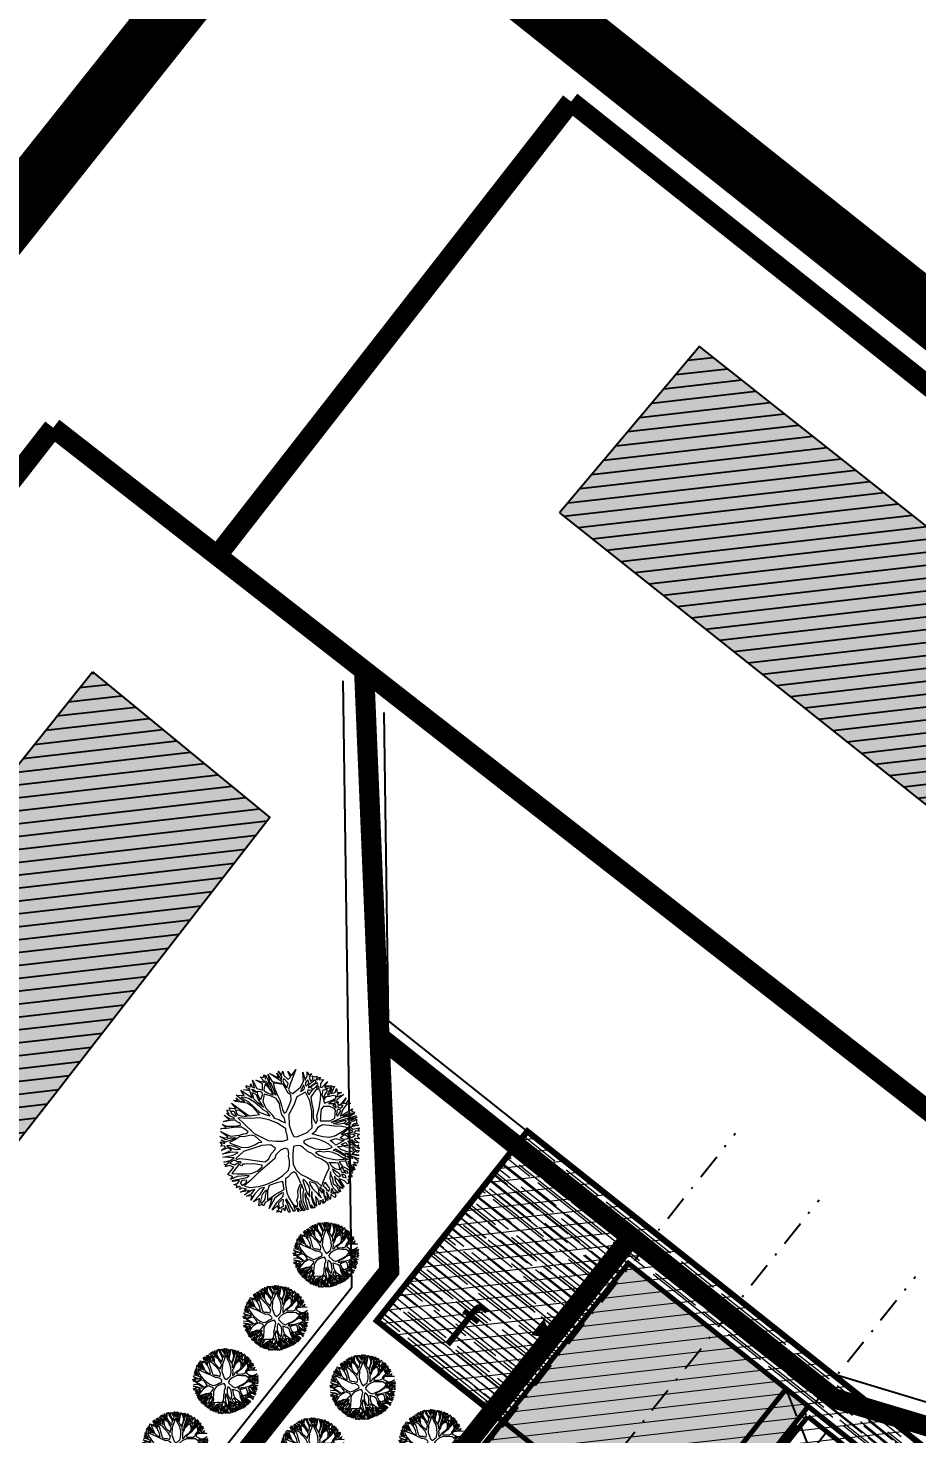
# Model space of a CAD drawing. Header units: metres. Extents: x -664657 to -643449, y -1076720 to -1062383.
# Drawn here: x -660322.9 to -660278.8, y -1066081.9 to -1066012.2 of the extents above; entities that cross this region are included whole.
import ezdxf

# ---------------------------------------------------------------- set-up
doc = ezdxf.new("R2010")
doc.units = ezdxf.units.M
doc.header["$LTSCALE"] = 0.1
for name, pattern in [('DASHDOT', [25.4, 12.7, -6.35, 0, -6.35]), ('DASHED', [19.05, 12.7, -6.35]), ('DIVIDE', [31.75, 12.7, -6.35, 0, -6.35, 0, -6.35]), ('EVENDASH', [6.35, 3.175, -3.175])]:
    doc.linetypes.add(name, pattern=pattern)
doc.layers.get('0').update_dxf_attribs({"color": 8, "lineweight": 9})
for name, color, linetype in [('AA_THER_DOPRAVA', 142, 'Continuous'), ('AA_THER_katastr', 7, 'Continuous'), ('AA_THER_KOMUNIKACE', 201, 'Continuous'), ('AA_THER_osy', 46, 'DASHDOT'), ('AA_THER_popis', 6, 'Continuous'), ('AA_THER_slabá', 4, 'Continuous'), ('AA_THER_srafy', 52, 'Continuous'), ('AA_THER_SRAFY KATASTR', 14, 'Continuous'), ('AA_THER_ZNACENI', 7, 'Continuous'), ('AA_THER_čerchovaná', 84, 'DIVIDE'), ('AA_THER_čárkovaná', 5, 'DASHED')]:
    doc.layers.add(name, color=color, linetype=linetype)
doc.layers.add('AA_THER_silná', color=1, linetype='Continuous', lineweight=70)
doc.layers.add('AA_THER_STAFAZ', color=252, linetype='Continuous', lineweight=0)
doc.styles.get("Standard").update_dxf_attribs({"font": 'arial.ttf', "width": 0.8})
pattern_1 = [(6.512676, (-656030.26, -1069498.5804), (-0.07202362, 0.63090221), [])]

# ---------------------------------------------------------------- blocks, each defined once
blk = doc.blocks.new('A$C0C461CEA')
for p, q in [((-0.108, 0.579), (-0.136, 0.688)), ((-0.136, 0.688), (-0.031, 0.479)), ((-0.062, 0.681), (-0.084, 0.71)), ((-0.084, 0.71), (-0.025, 0.681)), ((0.086, 0.573), (-0.062, 0.681)), ((-0.025, 0.681), (-0.029, 0.73)), ((-0.029, 0.73), (-0.001, 0.656)), ((0.063, 0.606), (-0.009, 0.765)), ((-0.009, 0.765), (0.101, 0.706)), ((0.049, 0.709), (0.1, 0.674)), ((0.071, 0.64), (0.049, 0.709)), ((0.101, 0.706), (0.094, 0.804)), ((0.094, 0.804), (0.195, 0.61)), ((0.1, 0.674), (0.148, 0.626)), ((0.214, 0.725), (0.134, 0.788)), ((0.134, 0.788), (0.212, 0.751)), ((0.191, 0.795), (0.205, 0.826)), ((0.231, 0.749), (0.191, 0.795)), ((0.195, 0.61), (0.214, 0.725)), ((0.205, 0.826), (0.247, 0.779)), ((0.212, 0.751), (0.231, 0.749)), ((0.226, 0.644), (0.236, 0.684)), ((0.236, 0.684), (0.278, 0.625)), ((0.247, 0.779), (0.283, 0.818)), ((0.256, 0.734), (0.28, 0.713)), ((0.257, 0.695), (0.256, 0.734)), ((0.272, 0.676), (0.257, 0.695)), ((0.291, 0.657), (0.272, 0.676)), ((0.283, 0.818), (0.273, 0.766)), ((0.273, 0.766), (0.303, 0.735)), ((0.28, 0.713), (0.29, 0.678)), ((0.29, 0.678), (0.291, 0.657)), ((0.303, 0.735), (0.335, 0.855)), ((0.335, 0.855), (0.332, 0.706)), ((0.332, 0.706), (0.398, 0.641)), ((0.448, 0.732), (0.381, 0.832)), ((0.381, 0.832), (0.473, 0.745)), ((0.398, 0.641), (0.448, 0.732)), ((0.471, 0.697), (0.438, 0.663)), ((0.483, 0.777), (0.463, 0.845)), ((0.463, 0.845), (0.503, 0.812)), ((0.482, 0.682), (0.471, 0.697)), ((0.473, 0.745), (0.483, 0.777)), ((0.492, 0.669), (0.482, 0.682)), ((0.49, 0.711), (0.491, 0.762)), ((0.505, 0.682), (0.49, 0.711)), ((0.491, 0.762), (0.519, 0.739)), ((0.503, 0.812), (0.541, 0.849)), ((0.518, 0.634), (0.505, 0.682)), ((0.519, 0.739), (0.518, 0.634)), ((0.541, 0.849), (0.523, 0.775)), ((0.523, 0.775), (0.552, 0.829)), ((0.544, 0.723), (0.568, 0.689)), ((0.547, 0.66), (0.544, 0.723)), ((0.552, 0.829), (0.55, 0.733)), ((0.55, 0.733), (0.572, 0.716)), ((0.568, 0.689), (0.562, 0.609)), ((0.572, 0.716), (0.592, 0.82)), ((0.592, 0.82), (0.599, 0.69)), ((0.599, 0.69), (0.656, 0.641)), ((0.732, 0.619), (0.623, 0.824)), ((0.623, 0.824), (0.721, 0.691)), ((0.721, 0.691), (0.725, 0.772)), ((0.725, 0.772), (0.739, 0.638)), ((0.739, 0.638), (0.773, 0.691)), ((0.773, 0.691), (0.762, 0.79)), ((0.762, 0.79), (0.78, 0.708)), ((0.78, 0.708), (0.782, 0.71)), ((0.782, 0.71), (0.826, 0.755)), ((0.826, 0.755), (0.807, 0.687)), ((0.807, 0.687), (0.84, 0.599)), ((1.024, 0.679), (0.847, 0.53)), ((0.888, 0.613), (0.897, 0.711)), ((0.897, 0.711), (0.915, 0.627)), ((0.915, 0.627), (1.024, 0.679)), ((-0.394, 0.388), (-0.424, 0.459)), ((-0.424, 0.459), (-0.372, 0.399)), ((-0.386, 0.487), (-0.377, 0.497)), ((-0.28, 0.452), (-0.386, 0.487)), ((-0.377, 0.497), (-0.291, 0.473)), ((-0.291, 0.473), (-0.326, 0.577)), ((-0.326, 0.577), (-0.279, 0.488)), ((-0.256, 0.522), (-0.284, 0.582)), ((-0.284, 0.582), (-0.25, 0.553)), ((-0.209, 0.421), (-0.28, 0.452)), ((-0.279, 0.488), (-0.209, 0.448)), ((-0.207, 0.472), (-0.256, 0.522)), ((-0.25, 0.553), (-0.251, 0.627)), ((-0.251, 0.627), (-0.205, 0.61)), ((-0.215, 0.587), (-0.164, 0.562)), ((-0.208, 0.57), (-0.215, 0.587)), ((-0.212, 0.536), (-0.208, 0.57)), ((-0.186, 0.48), (-0.212, 0.536)), ((-0.209, 0.448), (-0.207, 0.472)), ((-0.205, 0.61), (-0.205, 0.641)), ((-0.205, 0.641), (-0.143, 0.596)), ((-0.163, 0.47), (-0.186, 0.48)), ((-0.164, 0.562), (-0.163, 0.47)), ((-0.143, 0.596), (-0.108, 0.579)), ((-0.134, 0.562), (-0.138, 0.487)), ((-0.138, 0.487), (-0.095, 0.443)), ((-0.111, 0.544), (-0.134, 0.562)), ((-0.084, 0.536), (-0.111, 0.544)), ((-0.05, 0.471), (-0.084, 0.536)), ((-0.013, 0.385), (-0.05, 0.471)), ((-0.031, 0.479), (0.019, 0.379)), ((-0.001, 0.656), (0.063, 0.606)), ((0.115, 0.58), (0.071, 0.64)), ((0.141, 0.467), (0.086, 0.573)), ((0.154, 0.458), (0.115, 0.58)), ((0.175, 0.322), (0.141, 0.467)), ((0.148, 0.626), (0.198, 0.54)), ((0.193, 0.345), (0.154, 0.458)), ((0.198, 0.54), (0.234, 0.438)), ((0.212, 0.581), (0.226, 0.644)), ((0.236, 0.499), (0.212, 0.581)), ((0.281, 0.388), (0.236, 0.499)), ((0.278, 0.625), (0.267, 0.543)), ((0.267, 0.543), (0.281, 0.388)), ((0.298, 0.594), (0.316, 0.668)), ((0.299, 0.519), (0.298, 0.594)), ((0.359, 0.578), (0.299, 0.519)), ((0.318, 0.477), (0.314, 0.414)), ((0.316, 0.668), (0.354, 0.641)), ((0.392, 0.572), (0.318, 0.477)), ((0.354, 0.641), (0.373, 0.618)), ((0.373, 0.618), (0.359, 0.578)), ((0.469, 0.501), (0.392, 0.572)), ((0.419, 0.639), (0.417, 0.618)), ((0.417, 0.618), (0.449, 0.568)), ((0.438, 0.663), (0.419, 0.639)), ((0.449, 0.568), (0.492, 0.518)), ((0.532, 0.422), (0.469, 0.501)), ((0.503, 0.634), (0.492, 0.669)), ((0.492, 0.518), (0.511, 0.491)), ((0.512, 0.575), (0.503, 0.634)), ((0.511, 0.491), (0.512, 0.575)), ((0.53, 0.531), (0.539, 0.622)), ((0.551, 0.471), (0.53, 0.531)), ((0.539, 0.622), (0.547, 0.66)), ((0.562, 0.609), (0.551, 0.471)), ((0.574, 0.456), (0.571, 0.374)), ((0.581, 0.563), (0.574, 0.456)), ((0.6, 0.66), (0.581, 0.563)), ((0.629, 0.644), (0.6, 0.66)), ((0.699, 0.587), (0.629, 0.644)), ((0.656, 0.641), (0.716, 0.594)), ((0.735, 0.569), (0.699, 0.587)), ((0.716, 0.594), (0.732, 0.619)), ((0.736, 0.502), (0.735, 0.569)), ((0.738, 0.409), (0.736, 0.502)), ((0.756, 0.617), (0.75, 0.55)), ((0.75, 0.55), (0.759, 0.494)), ((0.785, 0.647), (0.756, 0.617)), ((0.759, 0.494), (0.811, 0.549)), ((0.772, 0.454), (0.768, 0.41)), ((0.847, 0.53), (0.772, 0.454)), ((0.811, 0.549), (0.785, 0.647)), ((0.84, 0.599), (0.888, 0.613)), ((0.955, 0.401), (1.039, 0.454)), ((1.039, 0.454), (1.103, 0.589)), ((1.103, 0.589), (1.074, 0.465)), ((1.074, 0.465), (1.137, 0.506)), ((1.137, 0.506), (1.166, 0.562)), ((1.154, 0.472), (1.142, 0.409)), ((1.213, 0.508), (1.154, 0.472)), ((1.166, 0.562), (1.164, 0.508)), ((1.164, 0.508), (1.213, 0.508)), ((1.193, 0.416), (1.206, 0.47)), ((1.206, 0.47), (1.232, 0.441)), ((-0.577, 0.172), (-0.583, 0.229)), ((-0.583, 0.229), (-0.536, 0.174)), ((-0.526, 0.187), (-0.556, 0.247)), ((-0.556, 0.247), (-0.505, 0.187)), ((-0.495, 0.221), (-0.55, 0.309)), ((-0.55, 0.309), (-0.495, 0.256)), ((-0.436, 0.238), (-0.503, 0.376)), ((-0.503, 0.376), (-0.397, 0.235)), ((-0.495, 0.256), (-0.436, 0.238)), ((-0.394, 0.371), (-0.482, 0.412)), ((-0.482, 0.412), (-0.394, 0.388)), ((-0.397, 0.235), (-0.263, 0.181)), ((-0.256, 0.32), (-0.394, 0.371)), ((-0.372, 0.399), (-0.265, 0.347)), ((-0.265, 0.347), (-0.176, 0.312)), ((-0.174, 0.275), (-0.256, 0.32)), ((-0.194, 0.381), (-0.209, 0.421)), ((-0.162, 0.346), (-0.194, 0.381)), ((-0.176, 0.312), (-0.162, 0.346)), ((-0.142, 0.224), (-0.174, 0.275)), ((-0.157, 0.436), (-0.114, 0.321)), ((-0.081, 0.391), (-0.157, 0.436)), ((-0.114, 0.159), (-0.142, 0.224)), ((-0.114, 0.321), (-0.04, 0.095)), ((-0.095, 0.443), (-0.013, 0.385)), ((0.012, 0.333), (-0.081, 0.391)), ((0.154, 0.269), (0.012, 0.333)), ((0.019, 0.379), (0.096, 0.349)), ((0.096, 0.349), (0.175, 0.322)), ((0.266, 0.178), (0.154, 0.269)), ((0.24, 0.295), (0.193, 0.345)), ((0.234, 0.438), (0.258, 0.367)), ((0.308, 0.222), (0.24, 0.295)), ((0.258, 0.367), (0.296, 0.309)), ((0.296, 0.309), (0.308, 0.222)), ((0.314, 0.414), (0.309, 0.363)), ((0.309, 0.363), (0.334, 0.286)), ((0.334, 0.286), (0.348, 0.221)), ((0.485, 0.148), (0.513, 0.258)), ((0.513, 0.258), (0.54, 0.324)), ((0.54, 0.324), (0.532, 0.422)), ((0.551, 0.283), (0.534, 0.218)), ((0.571, 0.374), (0.551, 0.283)), ((0.619, 0.192), (0.694, 0.255)), ((0.694, 0.255), (0.731, 0.289)), ((0.834, 0.289), (0.726, 0.197)), ((0.731, 0.289), (0.76, 0.363)), ((0.76, 0.363), (0.738, 0.409)), ((0.768, 0.41), (0.8, 0.37)), ((0.8, 0.37), (0.955, 0.401)), ((0.992, 0.29), (0.834, 0.289)), ((0.943, 0.354), (0.922, 0.336)), ((0.922, 0.336), (0.992, 0.342)), ((0.983, 0.384), (0.943, 0.354)), ((1.022, 0.404), (0.983, 0.384)), ((0.99, 0.219), (0.992, 0.29)), ((0.992, 0.342), (1.008, 0.359)), ((1.008, 0.359), (1.022, 0.404)), ((1.019, 0.28), (1.014, 0.25)), ((1.014, 0.25), (1.022, 0.223)), ((1.04, 0.305), (1.019, 0.28)), ((1.022, 0.223), (1.057, 0.251)), ((1.065, 0.28), (1.04, 0.305)), ((1.06, 0.421), (1.046, 0.396)), ((1.046, 0.396), (1.046, 0.37)), ((1.046, 0.37), (1.102, 0.394)), ((1.161, 0.247), (1.054, 0.196)), ((1.057, 0.251), (1.11, 0.266)), ((1.085, 0.438), (1.06, 0.421)), ((1.084, 0.364), (1.065, 0.329)), ((1.065, 0.329), (1.216, 0.353)), ((1.11, 0.266), (1.065, 0.28)), ((1.151, 0.377), (1.084, 0.364)), ((1.117, 0.447), (1.085, 0.438)), ((1.115, 0.327), (1.094, 0.318)), ((1.094, 0.318), (1.123, 0.272)), ((1.102, 0.394), (1.117, 0.447)), ((1.157, 0.334), (1.115, 0.327)), ((1.123, 0.272), (1.221, 0.303)), ((1.142, 0.409), (1.193, 0.416)), ((1.216, 0.393), (1.151, 0.377)), ((1.223, 0.332), (1.157, 0.334)), ((1.207, 0.21), (1.161, 0.247)), ((1.221, 0.277), (1.173, 0.268)), ((1.173, 0.268), (1.209, 0.239)), ((1.209, 0.239), (1.221, 0.277)), ((1.216, 0.353), (1.216, 0.393)), ((1.221, 0.303), (1.223, 0.332)), ((1.232, 0.441), (1.276, 0.429)), ((1.265, 0.299), (1.236, 0.242)), ((1.236, 0.242), (1.263, 0.236)), ((1.276, 0.429), (1.239, 0.399)), ((1.239, 0.399), (1.239, 0.378)), ((1.239, 0.378), (1.266, 0.383)), ((1.263, 0.236), (1.379, 0.275)), ((1.336, 0.335), (1.265, 0.299)), ((1.266, 0.383), (1.281, 0.398)), ((1.308, 0.383), (1.275, 0.358)), ((1.275, 0.358), (1.336, 0.335)), ((1.281, 0.398), (1.308, 0.383)), ((1.379, 0.275), (1.301, 0.236)), ((1.301, 0.236), (1.411, 0.18)), ((-0.493, -0.002), (-0.644, 0.041)), ((-0.644, 0.041), (-0.485, 0.03)), ((-0.635, 0.101), (-0.551, 0.117)), ((-0.519, 0.086), (-0.635, 0.101)), ((-0.612, 0.165), (-0.577, 0.172)), ((-0.557, 0.142), (-0.612, 0.165)), ((-0.551, 0.117), (-0.557, 0.142)), ((-0.536, 0.174), (-0.526, 0.187)), ((-0.509, 0.126), (-0.526, 0.126)), ((-0.526, 0.126), (-0.492, 0.08)), ((-0.485, 0.03), (-0.519, 0.086)), ((-0.416, 0.057), (-0.509, 0.126)), ((-0.505, 0.187), (-0.335, 0.163)), ((-0.415, 0.205), (-0.495, 0.221)), ((-0.492, 0.08), (-0.453, 0.038)), ((-0.444, 0.15), (-0.46, 0.141)), ((-0.46, 0.141), (-0.318, -0.013)), ((-0.453, 0.038), (-0.411, 0.003)), ((-0.353, 0.149), (-0.444, 0.15)), ((-0.354, -0.026), (-0.416, 0.057)), ((-0.335, 0.163), (-0.415, 0.205)), ((-0.411, 0.003), (-0.354, -0.026)), ((-0.273, 0.155), (-0.353, 0.149)), ((-0.191, 0.121), (-0.273, 0.155)), ((-0.263, 0.181), (-0.194, 0.167)), ((-0.194, 0.167), (-0.145, 0.146)), ((-0.099, 0.096), (-0.191, 0.121)), ((-0.145, 0.146), (-0.114, 0.159)), ((-0.05, 0.048), (-0.099, 0.096)), ((0, -0.086), (-0.05, 0.048)), ((-0.04, 0.095), (0.101, -0.11)), ((0.364, 0.065), (0.266, 0.178)), ((0.348, 0.221), (0.354, 0.16)), ((0.354, 0.16), (0.409, 0.103)), ((0.435, -0.079), (0.364, 0.065)), ((0.409, 0.103), (0.439, 0.053)), ((0.439, 0.053), (0.476, 0.01)), ((0.476, 0.01), (0.498, 0.096)), ((0.498, 0.096), (0.485, 0.148)), ((0.588, 0.099), (0.514, -0.053)), ((0.534, 0.218), (0.533, 0.155)), ((0.533, 0.155), (0.567, 0.153)), ((0.567, 0.153), (0.619, 0.192)), ((0.726, 0.197), (0.588, 0.099)), ((0.934, -0.024), (0.985, 0.138)), ((0.99, 0.078), (0.966, -0.017)), ((0.985, 0.138), (0.99, 0.219)), ((1.029, 0.181), (0.99, 0.078)), ((1.054, 0.196), (1.029, 0.181)), ((1.064, -0.035), (1.15, 0.081)), ((1.15, 0.081), (1.193, 0.151)), ((1.184, 0.044), (1.176, -0.007)), ((1.242, 0.072), (1.184, 0.044)), ((1.201, 0.118), (1.192, 0.06)), ((1.192, 0.06), (1.242, 0.105)), ((1.193, 0.151), (1.207, 0.21)), ((1.249, 0.194), (1.201, 0.132)), ((1.201, 0.132), (1.201, 0.118)), ((1.242, 0.105), (1.277, 0.128)), ((1.297, 0.051), (1.242, 0.072)), ((1.268, 0.179), (1.249, 0.194)), ((1.314, 0.169), (1.268, 0.179)), ((1.294, 0.108), (1.276, 0.086)), ((1.276, 0.086), (1.305, 0.077)), ((1.277, 0.128), (1.319, 0.158)), ((1.411, 0.18), (1.289, 0.213)), ((1.289, 0.213), (1.317, 0.184)), ((1.327, 0.131), (1.294, 0.108)), ((1.347, 0.037), (1.297, 0.051)), ((1.305, 0.077), (1.384, 0.138)), ((1.319, 0.158), (1.314, 0.169)), ((1.317, 0.184), (1.443, 0.155)), ((1.367, 0.149), (1.327, 0.131)), ((1.443, 0.155), (1.34, 0.081)), ((1.34, 0.081), (1.406, 0.061)), ((1.386, 0.006), (1.347, 0.037)), ((1.384, 0.138), (1.367, 0.149)), ((1.367, -0.026), (1.386, 0.006)), ((1.421, 0.016), (1.398, -0.011)), ((1.406, 0.061), (1.454, 0.109)), ((1.495, 0.013), (1.421, 0.016)), ((1.454, 0.109), (1.431, 0.05)), ((1.431, 0.05), (1.495, 0.013)), ((-0.701, -0.157), (-0.672, -0.144)), ((-0.634, -0.167), (-0.701, -0.157)), ((-0.672, -0.144), (-0.697, -0.115)), ((-0.697, -0.115), (-0.649, -0.134)), ((-0.599, -0.118), (-0.687, -0.081)), ((-0.687, -0.081), (-0.582, -0.108)), ((-0.508, -0.101), (-0.659, -0.004)), ((-0.659, -0.004), (-0.5, -0.057)), ((-0.649, -0.134), (-0.599, -0.118)), ((-0.583, -0.227), (-0.634, -0.167)), ((-0.561, -0.129), (-0.611, -0.142)), ((-0.611, -0.142), (-0.575, -0.175)), ((-0.582, -0.108), (-0.544, -0.105)), ((-0.575, -0.175), (-0.552, -0.204)), ((-0.519, -0.137), (-0.561, -0.129)), ((-0.552, -0.204), (-0.506, -0.197)), ((-0.544, -0.105), (-0.508, -0.101)), ((-0.491, -0.179), (-0.519, -0.137)), ((-0.506, -0.197), (-0.448, -0.22)), ((-0.5, -0.057), (-0.412, -0.054)), ((-0.412, -0.054), (-0.493, -0.002)), ((-0.33, -0.078), (-0.491, -0.12)), ((-0.491, -0.12), (-0.481, -0.145)), ((-0.444, -0.203), (-0.491, -0.179)), ((-0.481, -0.145), (-0.435, -0.149)), ((-0.448, -0.22), (-0.444, -0.203)), ((-0.435, -0.149), (-0.35, -0.207)), ((-0.35, -0.207), (-0.2, -0.314)), ((-0.208, -0.104), (-0.33, -0.078)), ((-0.318, -0.013), (-0.221, -0.06)), ((-0.221, -0.06), (-0.118, -0.072)), ((-0.023, -0.134), (-0.208, -0.104)), ((-0.118, -0.072), (-0.051, -0.067)), ((-0.051, -0.067), (0, -0.086)), ((0.101, -0.19), (-0.023, -0.134)), ((0.101, -0.11), (0.215, -0.18)), ((0.147, -0.271), (0.101, -0.19)), ((0.215, -0.18), (0.302, -0.23)), ((0.386, -0.241), (0.412, -0.157)), ((0.412, -0.132), (0.435, -0.079)), ((0.412, -0.157), (0.412, -0.132)), ((0.514, -0.053), (0.492, -0.182)), ((0.492, -0.182), (0.493, -0.246)), ((0.814, -0.262), (0.864, -0.159)), ((0.864, -0.159), (0.934, -0.024)), ((0.908, -0.119), (0.897, -0.15)), ((0.897, -0.15), (0.901, -0.228)), ((0.901, -0.228), (0.946, -0.198)), ((0.966, -0.017), (0.908, -0.119)), ((0.946, -0.198), (0.973, -0.127)), ((0.973, -0.127), (1.064, -0.035)), ((1.009, -0.187), (0.98, -0.225)), ((1.026, -0.151), (1.009, -0.187)), ((1.084, -0.067), (1.026, -0.151)), ((1.138, -0.047), (1.084, -0.067)), ((1.225, -0.095), (1.138, -0.047)), ((1.176, -0.007), (1.277, -0.02)), ((1.208, -0.294), (1.276, -0.187)), ((1.271, -0.153), (1.225, -0.095)), ((1.231, -0.04), (1.321, -0.091)), ((1.289, -0.041), (1.231, -0.04)), ((1.287, -0.212), (1.256, -0.26)), ((1.276, -0.187), (1.271, -0.153)), ((1.277, -0.02), (1.367, -0.026)), ((1.324, -0.116), (1.277, -0.096)), ((1.277, -0.096), (1.303, -0.157)), ((1.318, -0.192), (1.287, -0.212)), ((1.346, -0.047), (1.289, -0.041)), ((1.303, -0.157), (1.324, -0.116)), ((1.356, -0.236), (1.318, -0.192)), ((1.321, -0.091), (1.346, -0.047)), ((1.347, -0.14), (1.333, -0.161)), ((1.333, -0.161), (1.36, -0.194)), ((1.374, -0.053), (1.346, -0.093)), ((1.346, -0.093), (1.374, -0.091)), ((1.368, -0.148), (1.347, -0.14)), ((1.374, -0.091), (1.353, -0.129)), ((1.353, -0.129), (1.41, -0.147)), ((1.36, -0.194), (1.389, -0.194)), ((1.4, -0.166), (1.368, -0.148)), ((1.514, -0.029), (1.374, -0.053)), ((1.389, -0.194), (1.421, -0.179)), ((1.476, -0.191), (1.394, -0.229)), ((1.398, -0.011), (1.514, -0.029)), ((1.421, -0.179), (1.4, -0.166)), ((1.41, -0.147), (1.519, -0.094)), ((1.519, -0.094), (1.431, -0.145)), ((1.431, -0.145), (1.486, -0.17)), ((1.541, -0.201), (1.476, -0.191)), ((1.486, -0.17), (1.527, -0.148)), ((1.527, -0.148), (1.511, -0.184)), ((1.511, -0.184), (1.541, -0.201)), ((-0.722, -0.374), (-0.67, -0.354)), ((-0.605, -0.381), (-0.722, -0.374)), ((-0.721, -0.288), (-0.583, -0.227)), ((-0.67, -0.354), (-0.721, -0.288)), ((-0.705, -0.422), (-0.705, -0.403)), ((-0.705, -0.403), (-0.475, -0.468)), ((-0.602, -0.457), (-0.705, -0.422)), ((-0.49, -0.229), (-0.658, -0.302)), ((-0.658, -0.302), (-0.588, -0.343)), ((-0.429, -0.459), (-0.605, -0.381)), ((-0.588, -0.343), (-0.459, -0.411)), ((-0.465, -0.267), (-0.49, -0.229)), ((-0.431, -0.251), (-0.465, -0.267)), ((-0.459, -0.411), (-0.383, -0.446)), ((-0.402, -0.266), (-0.431, -0.251)), ((-0.281, -0.328), (-0.402, -0.266)), ((-0.383, -0.446), (-0.284, -0.456)), ((-0.284, -0.456), (-0.182, -0.436)), ((-0.167, -0.411), (-0.281, -0.328)), ((-0.099, -0.448), (-0.274, -0.489)), ((-0.2, -0.314), (-0.141, -0.358)), ((-0.182, -0.436), (-0.167, -0.411)), ((-0.141, -0.358), (-0.098, -0.387)), ((0.06, -0.41), (-0.099, -0.448)), ((-0.098, -0.387), (-0.025, -0.371)), ((-0.025, -0.371), (0.046, -0.318)), ((0.046, -0.318), (0.128, -0.29)), ((0.101, -0.37), (0.06, -0.41)), ((0.202, -0.337), (0.101, -0.37)), ((0.128, -0.29), (0.147, -0.271)), ((0.284, -0.347), (0.202, -0.337)), ((0.271, -0.484), (0.295, -0.448)), ((0.301, -0.364), (0.284, -0.347)), ((0.295, -0.448), (0.313, -0.389)), ((0.313, -0.389), (0.301, -0.364)), ((0.302, -0.23), (0.386, -0.241)), ((0.414, -0.386), (0.348, -0.481)), ((0.482, -0.404), (0.414, -0.386)), ((0.518, -0.429), (0.482, -0.404)), ((0.493, -0.246), (0.533, -0.274)), ((0.544, -0.477), (0.518, -0.429)), ((0.533, -0.274), (0.71, -0.29)), ((0.601, -0.382), (0.587, -0.408)), ((0.587, -0.408), (0.628, -0.487)), ((0.66, -0.39), (0.601, -0.382)), ((0.74, -0.406), (0.66, -0.39)), ((0.71, -0.29), (0.814, -0.262)), ((0.768, -0.431), (0.74, -0.406)), ((0.831, -0.489), (0.768, -0.431)), ((0.773, -0.347), (0.846, -0.329)), ((0.833, -0.407), (0.773, -0.347)), ((0.896, -0.469), (0.833, -0.407)), ((0.846, -0.329), (0.914, -0.295)), ((0.914, -0.295), (0.987, -0.292)), ((0.98, -0.225), (1.12, -0.297)), ((0.987, -0.292), (1.076, -0.35)), ((1.076, -0.35), (1.146, -0.402)), ((1.12, -0.297), (1.208, -0.294)), ((1.322, -0.346), (1.122, -0.328)), ((1.122, -0.328), (1.314, -0.377)), ((1.146, -0.366), (1.331, -0.398)), ((1.205, -0.406), (1.146, -0.366)), ((1.146, -0.402), (1.247, -0.462)), ((1.293, -0.438), (1.205, -0.406)), ((1.256, -0.26), (1.262, -0.288)), ((1.262, -0.288), (1.356, -0.236)), ((1.35, -0.423), (1.293, -0.438)), ((1.394, -0.229), (1.298, -0.308)), ((1.298, -0.308), (1.389, -0.301)), ((1.314, -0.377), (1.526, -0.421)), ((1.436, -0.382), (1.322, -0.346)), ((1.331, -0.398), (1.35, -0.423)), ((1.439, -0.334), (1.334, -0.329)), ((1.334, -0.329), (1.521, -0.375)), ((1.526, -0.421), (1.375, -0.412)), ((1.375, -0.412), (1.53, -0.449)), ((1.389, -0.301), (1.527, -0.295)), ((1.521, -0.375), (1.436, -0.382)), ((1.513, -0.369), (1.439, -0.334)), ((1.527, -0.295), (1.496, -0.321)), ((1.496, -0.321), (1.528, -0.358)), ((1.528, -0.358), (1.513, -0.369)), ((-0.671, -0.512), (-0.715, -0.477)), ((-0.715, -0.477), (-0.643, -0.483)), ((-0.697, -0.539), (-0.671, -0.512)), ((-0.651, -0.541), (-0.697, -0.539)), ((-0.537, -0.67), (-0.676, -0.63)), ((-0.676, -0.63), (-0.569, -0.633)), ((-0.67, -0.585), (-0.643, -0.564)), ((-0.628, -0.583), (-0.67, -0.585)), ((-0.643, -0.564), (-0.651, -0.541)), ((-0.643, -0.483), (-0.602, -0.457)), ((-0.639, -0.698), (-0.537, -0.67)), ((-0.569, -0.633), (-0.628, -0.583)), ((-0.562, -0.478), (-0.608, -0.497)), ((-0.608, -0.497), (-0.603, -0.545)), ((-0.603, -0.545), (-0.555, -0.54)), ((-0.569, -0.566), (-0.571, -0.578)), ((-0.571, -0.578), (-0.503, -0.638)), ((-0.439, -0.537), (-0.569, -0.566)), ((-0.528, -0.49), (-0.562, -0.478)), ((-0.555, -0.54), (-0.523, -0.534)), ((-0.5, -0.512), (-0.528, -0.49)), ((-0.523, -0.534), (-0.5, -0.512)), ((-0.503, -0.638), (-0.373, -0.687)), ((-0.475, -0.468), (-0.429, -0.459)), ((-0.274, -0.489), (-0.439, -0.537)), ((0.165, -0.682), (0.215, -0.623)), ((0.215, -0.623), (0.252, -0.551)), ((0.252, -0.551), (0.271, -0.484)), ((0.276, -0.629), (0.273, -0.73)), ((0.309, -0.559), (0.276, -0.629)), ((0.348, -0.481), (0.309, -0.559)), ((0.574, -0.561), (0.544, -0.477)), ((0.627, -0.632), (0.574, -0.561)), ((0.648, -0.697), (0.627, -0.632)), ((0.628, -0.487), (0.7, -0.576)), ((0.68, -0.635), (0.71, -0.698)), ((0.723, -0.641), (0.68, -0.635)), ((0.7, -0.576), (0.793, -0.643)), ((0.755, -0.654), (0.723, -0.641)), ((0.793, -0.687), (0.755, -0.654)), ((0.793, -0.643), (0.86, -0.669)), ((0.885, -0.552), (0.831, -0.489)), ((0.86, -0.669), (0.919, -0.683)), ((0.927, -0.618), (0.885, -0.552)), ((0.987, -0.527), (0.896, -0.469)), ((0.953, -0.683), (0.927, -0.618)), ((0.973, -0.572), (1.072, -0.589)), ((0.997, -0.622), (0.973, -0.572)), ((1.063, -0.541), (0.987, -0.527)), ((1.018, -0.681), (0.997, -0.622)), ((1.084, -0.55), (1.063, -0.541)), ((1.072, -0.589), (1.119, -0.642)), ((1.24, -0.542), (1.084, -0.55)), ((1.119, -0.642), (1.171, -0.679)), ((1.135, -0.61), (1.181, -0.601)), ((1.169, -0.658), (1.135, -0.61)), ((1.218, -0.683), (1.169, -0.658)), ((1.271, -0.556), (1.173, -0.572)), ((1.173, -0.572), (1.345, -0.623)), ((1.181, -0.601), (1.228, -0.603)), ((1.228, -0.603), (1.262, -0.674)), ((1.328, -0.531), (1.24, -0.542)), ((1.247, -0.462), (1.328, -0.531)), ((1.339, -0.652), (1.266, -0.621)), ((1.266, -0.621), (1.279, -0.67)), ((1.32, -0.545), (1.271, -0.556)), ((1.279, -0.67), (1.304, -0.696)), ((1.308, -0.455), (1.382, -0.454)), ((1.323, -0.478), (1.308, -0.455)), ((1.362, -0.62), (1.32, -0.545)), ((1.367, -0.498), (1.323, -0.478)), ((1.367, -0.69), (1.339, -0.652)), ((1.345, -0.623), (1.362, -0.62)), ((1.492, -0.575), (1.361, -0.539)), ((1.361, -0.539), (1.376, -0.585)), ((1.404, -0.631), (1.364, -0.641)), ((1.364, -0.641), (1.432, -0.706)), ((1.403, -0.475), (1.367, -0.498)), ((1.376, -0.585), (1.48, -0.613)), ((1.382, -0.454), (1.403, -0.475)), ((1.434, -0.521), (1.395, -0.521)), ((1.395, -0.521), (1.492, -0.575)), ((1.457, -0.664), (1.404, -0.631)), ((1.53, -0.449), (1.415, -0.452)), ((1.415, -0.452), (1.445, -0.477)), ((1.485, -0.543), (1.434, -0.521)), ((1.461, -0.634), (1.444, -0.636)), ((1.444, -0.636), (1.457, -0.664)), ((1.445, -0.477), (1.505, -0.474)), ((1.48, -0.613), (1.461, -0.634)), ((1.505, -0.474), (1.477, -0.522)), ((1.477, -0.522), (1.485, -0.543)), ((-0.507, -0.691), (-0.639, -0.698)), ((-0.54, -0.767), (-0.622, -0.732)), ((-0.622, -0.732), (-0.532, -0.735)), ((-0.483, -0.76), (-0.59, -0.822)), ((-0.59, -0.822), (-0.54, -0.767)), ((-0.568, -0.862), (-0.416, -0.81)), ((-0.457, -0.859), (-0.568, -0.862)), ((-0.532, -0.735), (-0.456, -0.699)), ((-0.519, -0.958), (-0.457, -0.859)), ((-0.456, -0.699), (-0.507, -0.691)), ((-0.374, -0.724), (-0.483, -0.76)), ((-0.446, -0.892), (-0.463, -0.909)), ((-0.388, -0.824), (-0.446, -0.892)), ((-0.416, -0.81), (-0.302, -0.746)), ((-0.329, -0.8), (-0.388, -0.824)), ((-0.381, -0.913), (-0.335, -0.847)), ((-0.302, -0.746), (-0.374, -0.724)), ((-0.373, -0.687), (-0.256, -0.714)), ((-0.322, -0.887), (-0.355, -0.942)), ((-0.335, -0.847), (-0.287, -0.798)), ((-0.287, -0.798), (-0.329, -0.8)), ((-0.283, -0.813), (-0.322, -0.887)), ((-0.221, -0.753), (-0.283, -0.813)), ((-0.256, -0.714), (-0.076, -0.727)), ((-0.092, -0.771), (-0.221, -0.753)), ((-0.004, -0.791), (-0.092, -0.771)), ((-0.076, -0.727), (0.048, -0.713)), ((-0.04, -0.918), (-0.024, -0.869)), ((0.014, -0.86), (-0.027, -0.987)), ((-0.024, -0.869), (-0.002, -0.812)), ((-0.002, -0.812), (-0.004, -0.791)), ((0.055, -0.78), (0.014, -0.86)), ((0.048, -0.713), (0.165, -0.682)), ((0.103, -0.771), (0.055, -0.78)), ((0.185, -0.745), (0.103, -0.771)), ((0.227, -0.745), (0.185, -0.745)), ((0.25, -0.786), (0.227, -0.745)), ((0.243, -0.953), (0.249, -0.862)), ((0.249, -0.862), (0.25, -0.786)), ((0.273, -0.73), (0.303, -0.824)), ((0.303, -0.824), (0.376, -0.924)), ((0.706, -0.765), (0.648, -0.697)), ((0.766, -0.864), (0.706, -0.765)), ((0.71, -0.698), (0.771, -0.775)), ((0.766, -0.918), (0.766, -0.864)), ((0.771, -0.775), (0.873, -0.86)), ((0.789, -0.874), (0.884, -0.921)), ((0.804, -0.903), (0.789, -0.874)), ((0.861, -0.713), (0.793, -0.687)), ((0.923, -0.765), (0.861, -0.713)), ((0.873, -0.86), (0.932, -0.9)), ((0.919, -0.683), (0.953, -0.683)), ((0.975, -0.826), (0.923, -0.765)), ((0.943, -0.738), (0.987, -0.729)), ((0.979, -0.769), (0.943, -0.738)), ((1.031, -0.928), (0.975, -0.826)), ((1.005, -0.804), (0.979, -0.769)), ((0.987, -0.729), (1.026, -0.796)), ((1.045, -0.869), (1.005, -0.804)), ((1.087, -0.68), (1.018, -0.681)), ((1.026, -0.796), (1.051, -0.84)), ((1.033, -0.716), (1.053, -0.774)), ((1.078, -0.743), (1.033, -0.716)), ((1.075, -0.925), (1.045, -0.869)), ((1.051, -0.84), (1.075, -0.882)), ((1.053, -0.774), (1.127, -0.856)), ((1.075, -0.882), (1.075, -0.925)), ((1.111, -0.744), (1.078, -0.743)), ((1.259, -1.006), (1.085, -0.865)), ((1.085, -0.865), (1.242, -1.046)), ((1.171, -0.679), (1.087, -0.68)), ((1.099, -0.713), (1.174, -0.717)), ((1.139, -0.759), (1.099, -0.713)), ((1.151, -0.786), (1.111, -0.744)), ((1.127, -0.856), (1.163, -0.878)), ((1.193, -0.78), (1.139, -0.759)), ((1.217, -0.83), (1.151, -0.786)), ((1.163, -0.878), (1.239, -0.897)), ((1.174, -0.717), (1.193, -0.78)), ((1.239, -0.897), (1.217, -0.83)), ((1.262, -0.674), (1.218, -0.683)), ((1.22, -0.716), (1.225, -0.775)), ((1.246, -0.741), (1.22, -0.716)), ((1.225, -0.775), (1.289, -0.835)), ((1.293, -0.863), (1.24, -0.831)), ((1.24, -0.831), (1.264, -0.903)), ((1.269, -0.792), (1.246, -0.741)), ((1.292, -0.73), (1.269, -0.733)), ((1.269, -0.733), (1.293, -0.833)), ((1.289, -0.835), (1.269, -0.792)), ((1.314, -0.791), (1.292, -0.73)), ((1.293, -0.833), (1.345, -0.856)), ((1.327, -0.913), (1.293, -0.863)), ((1.304, -0.696), (1.367, -0.69)), ((1.366, -0.826), (1.314, -0.791)), ((1.345, -0.856), (1.318, -0.856)), ((1.318, -0.856), (1.327, -0.913)), ((1.351, -0.74), (1.321, -0.736)), ((1.321, -0.736), (1.366, -0.826)), ((1.406, -0.775), (1.351, -0.74)), ((1.432, -0.706), (1.386, -0.715)), ((1.386, -0.715), (1.406, -0.775)), ((-0.458, -0.964), (-0.519, -0.958)), ((-0.463, -0.909), (-0.469, -0.936)), ((-0.469, -0.936), (-0.415, -0.93)), ((-0.456, -0.999), (-0.458, -0.964)), ((-0.402, -0.959), (-0.456, -0.999)), ((-0.415, -0.93), (-0.381, -0.913)), ((-0.275, -0.955), (-0.402, -0.959)), ((-0.396, -1.075), (-0.275, -0.955)), ((-0.237, -0.968), (-0.396, -1.075)), ((-0.36, -1.114), (-0.235, -1.047)), ((-0.351, -1.121), (-0.36, -1.114)), ((-0.355, -0.942), (-0.206, -0.924)), ((-0.255, -1.094), (-0.351, -1.121)), ((-0.267, -1.159), (-0.255, -1.094)), ((-0.242, -1.119), (-0.248, -1.151)), ((-0.222, -1.071), (-0.242, -1.119)), ((-0.105, -0.95), (-0.237, -0.968)), ((-0.235, -1.047), (-0.102, -1.004)), ((-0.142, -1.045), (-0.222, -1.071)), ((-0.206, -0.924), (-0.095, -0.918)), ((-0.172, -1.146), (-0.16, -1.106)), ((-0.16, -1.106), (-0.125, -1.059)), ((-0.125, -1.059), (-0.142, -1.045)), ((-0.098, -1.074), (-0.109, -1.185)), ((-0.078, -0.962), (-0.105, -0.95)), ((-0.102, -1.004), (-0.078, -0.962)), ((-0.075, -1.069), (-0.098, -1.074)), ((-0.095, -0.918), (-0.04, -0.918)), ((-0.066, -1.3), (-0.075, -1.069)), ((-0.027, -0.987), (-0.034, -1.08)), ((-0.034, -1.08), (-0.027, -1.189)), ((0.102, -1.129), (0.142, -1.04)), ((0.184, -1.043), (0.122, -1.171)), ((0.142, -1.04), (0.206, -0.982)), ((0.143, -1.221), (0.197, -1.113)), ((0.246, -0.974), (0.184, -1.043)), ((0.197, -1.113), (0.23, -1.077)), ((0.206, -0.982), (0.243, -0.953)), ((0.23, -1.077), (0.246, -0.974)), ((0.264, -1.085), (0.258, -1.15)), ((0.277, -0.999), (0.264, -1.085)), ((0.292, -0.925), (0.277, -0.999)), ((0.309, -0.927), (0.292, -0.925)), ((0.294, -1.15), (0.321, -1.112)), ((0.33, -0.981), (0.309, -0.927)), ((0.321, -1.112), (0.333, -1.053)), ((0.333, -1.053), (0.33, -0.981)), ((0.374, -0.999), (0.362, -1.036)), ((0.362, -1.036), (0.365, -1.114)), ((0.365, -1.114), (0.382, -1.166)), ((0.41, -1.033), (0.374, -0.999)), ((0.376, -0.924), (0.427, -1.003)), ((0.444, -1.071), (0.41, -1.033)), ((0.427, -1.003), (0.48, -1.062)), ((0.457, -1.127), (0.444, -1.071)), ((0.48, -1.062), (0.512, -1.16)), ((0.512, -1.16), (0.558, -1.109)), ((0.558, -1.109), (0.631, -1.046)), ((0.631, -1.046), (0.693, -0.999)), ((0.692, -1.098), (0.664, -1.19)), ((0.746, -1.013), (0.692, -1.098)), ((0.693, -0.999), (0.75, -0.958)), ((0.726, -1.085), (0.746, -1.013)), ((0.726, -1.131), (0.726, -1.085)), ((0.766, -1.11), (0.745, -1.173)), ((0.75, -0.958), (0.766, -0.918)), ((0.77, -1.152), (0.766, -1.11)), ((0.79, -1.059), (0.793, -1.031)), ((0.802, -1.122), (0.79, -1.059)), ((0.793, -1.031), (0.796, -0.994)), ((0.796, -0.994), (0.85, -1.098)), ((0.804, -0.956), (0.804, -0.903)), ((0.813, -0.977), (0.804, -0.956)), ((0.841, -1.024), (0.813, -0.977)), ((0.885, -1.058), (0.841, -1.024)), ((0.85, -1.098), (0.854, -1.157)), ((0.884, -0.921), (0.914, -0.946)), ((0.914, -0.998), (0.885, -1.058)), ((0.903, -1.11), (0.906, -1.064)), ((0.924, -1.139), (0.903, -1.11)), ((0.906, -1.064), (0.934, -1.03)), ((0.914, -0.946), (0.914, -0.998)), ((0.932, -0.9), (0.98, -0.916)), ((0.934, -1.03), (0.94, -1.076)), ((0.939, -0.942), (0.95, -1.023)), ((0.95, -0.942), (0.939, -0.942)), ((0.94, -1.076), (0.939, -1.127)), ((0.949, -1.154), (0.955, -1.101)), ((1.04, -0.98), (0.95, -0.942)), ((0.95, -1.023), (1.001, -1.095)), ((0.955, -1.101), (0.983, -1.126)), ((0.98, -0.916), (1.029, -0.945)), ((1.001, -1.095), (1.036, -1.157)), ((1.029, -0.945), (1.031, -0.928)), ((1.032, -1.052), (1.04, -0.98)), ((1.059, -1.178), (1.032, -1.052)), ((1.05, -0.921), (1.086, -0.98)), ((1.051, -0.97), (1.05, -0.921)), ((1.086, -0.98), (1.051, -0.97)), ((1.059, -1.012), (1.058, -1.092)), ((1.058, -1.092), (1.075, -1.163)), ((1.08, -1.009), (1.059, -1.012)), ((1.097, -1.037), (1.08, -1.009)), ((1.085, -1.069), (1.097, -1.037)), ((1.092, -1.167), (1.085, -1.069)), ((1.098, -0.94), (1.107, -0.921)), ((1.105, -0.963), (1.098, -0.94)), ((1.115, -1.083), (1.103, -1.165)), ((1.156, -0.996), (1.105, -0.963)), ((1.107, -0.921), (1.156, -0.965)), ((1.155, -1.127), (1.115, -1.083)), ((1.192, -1.097), (1.14, -1.053)), ((1.14, -1.053), (1.155, -1.127)), ((1.156, -0.965), (1.156, -0.996)), ((1.242, -1.046), (1.185, -0.992)), ((1.185, -0.992), (1.213, -1.063)), ((1.249, -0.922), (1.189, -0.924)), ((1.189, -0.924), (1.265, -0.987)), ((1.213, -1.063), (1.192, -1.097)), ((1.281, -0.953), (1.249, -0.922)), ((1.265, -0.987), (1.259, -1.006)), ((1.264, -0.903), (1.302, -0.93)), ((1.302, -0.93), (1.281, -0.953)), ((-0.305, -1.172), (-0.267, -1.159)), ((-0.305, -1.187), (-0.305, -1.172)), ((-0.273, -1.193), (-0.305, -1.187)), ((-0.254, -1.22), (-0.273, -1.193)), ((-0.227, -1.182), (-0.254, -1.22)), ((-0.248, -1.151), (-0.172, -1.146)), ((-0.189, -1.184), (-0.227, -1.182)), ((-0.141, -1.15), (-0.193, -1.224)), ((-0.193, -1.224), (-0.189, -1.184)), ((-0.146, -1.278), (-0.141, -1.15)), ((-0.125, -1.278), (-0.146, -1.278)), ((-0.109, -1.185), (-0.125, -1.278)), ((-0.041, -1.296), (-0.066, -1.3)), ((-0.029, -1.216), (-0.041, -1.296)), ((-0.006, -1.273), (-0.029, -1.216)), ((-0.027, -1.189), (0.003, -1.241)), ((-0.005, -1.34), (-0.006, -1.273)), ((0.016, -1.281), (-0.005, -1.34)), ((0.003, -1.241), (0.022, -1.26)), ((0.029, -1.341), (0.016, -1.281)), ((0.022, -1.26), (0.051, -1.215)), ((0.052, -1.345), (0.029, -1.341)), ((0.051, -1.215), (0.056, -1.171)), ((0.053, -1.265), (0.052, -1.345)), ((0.097, -1.194), (0.053, -1.265)), ((0.056, -1.171), (0.102, -1.129)), ((0.072, -1.268), (0.097, -1.194)), ((0.075, -1.366), (0.072, -1.268)), ((0.102, -1.252), (0.094, -1.366)), ((0.122, -1.171), (0.102, -1.252)), ((0.128, -1.374), (0.143, -1.221)), ((0.183, -1.225), (0.149, -1.374)), ((0.207, -1.153), (0.183, -1.225)), ((0.2, -1.386), (0.217, -1.3)), ((0.229, -1.342), (0.206, -1.388)), ((0.232, -1.127), (0.207, -1.153)), ((0.217, -1.3), (0.228, -1.245)), ((0.219, -1.203), (0.227, -1.18)), ((0.228, -1.245), (0.219, -1.203)), ((0.227, -1.18), (0.232, -1.127)), ((0.233, -1.402), (0.229, -1.342)), ((0.258, -1.15), (0.261, -1.188)), ((0.261, -1.188), (0.267, -1.213)), ((0.264, -1.316), (0.263, -1.398)), ((0.284, -1.234), (0.264, -1.316)), ((0.267, -1.213), (0.294, -1.15)), ((0.279, -1.392), (0.297, -1.24)), ((0.325, -1.162), (0.284, -1.234)), ((0.347, -1.25), (0.294, -1.391)), ((0.297, -1.24), (0.34, -1.156)), ((0.34, -1.156), (0.325, -1.162)), ((0.338, -1.397), (0.36, -1.309)), ((0.36, -1.309), (0.347, -1.25)), ((0.377, -1.342), (0.355, -1.395)), ((0.403, -1.357), (0.377, -1.342)), ((0.382, -1.166), (0.395, -1.216)), ((0.395, -1.216), (0.4, -1.254)), ((0.4, -1.254), (0.409, -1.275)), ((0.432, -1.344), (0.406, -1.411)), ((0.409, -1.275), (0.423, -1.315)), ((0.418, -1.245), (0.443, -1.184)), ((0.423, -1.315), (0.418, -1.245)), ((0.42, -1.407), (0.432, -1.344)), ((0.443, -1.184), (0.457, -1.127)), ((0.48, -1.148), (0.458, -1.192)), ((0.458, -1.192), (0.465, -1.255)), ((0.486, -1.253), (0.46, -1.398)), ((0.465, -1.255), (0.5, -1.209)), ((0.477, -1.394), (0.493, -1.337)), ((0.5, -1.209), (0.48, -1.148)), ((0.482, -1.299), (0.513, -1.24)), ((0.493, -1.337), (0.482, -1.299)), ((0.513, -1.215), (0.486, -1.253)), ((0.539, -1.269), (0.494, -1.396)), ((0.513, -1.24), (0.513, -1.215)), ((0.527, -1.399), (0.541, -1.319)), ((0.564, -1.133), (0.538, -1.164)), ((0.538, -1.164), (0.551, -1.2)), ((0.541, -1.319), (0.539, -1.269)), ((0.583, -1.338), (0.544, -1.397)), ((0.551, -1.2), (0.555, -1.234)), ((0.555, -1.234), (0.577, -1.28)), ((0.596, -1.13), (0.564, -1.133)), ((0.577, -1.28), (0.61, -1.247)), ((0.607, -1.407), (0.583, -1.338)), ((0.603, -1.193), (0.596, -1.13)), ((0.598, -1.319), (0.639, -1.264)), ((0.628, -1.352), (0.598, -1.319)), ((0.61, -1.247), (0.603, -1.193)), ((0.639, -1.264), (0.628, -1.352)), ((0.65, -1.333), (0.637, -1.397)), ((0.687, -1.373), (0.65, -1.333)), ((0.664, -1.19), (0.665, -1.262)), ((0.665, -1.262), (0.678, -1.314)), ((0.678, -1.314), (0.695, -1.358)), ((0.695, -1.217), (0.726, -1.131)), ((0.724, -1.278), (0.695, -1.217)), ((0.72, -1.371), (0.724, -1.278)), ((0.751, -1.301), (0.737, -1.372)), ((0.745, -1.173), (0.74, -1.228)), ((0.74, -1.228), (0.746, -1.259)), ((0.746, -1.259), (0.797, -1.349)), ((0.797, -1.349), (0.751, -1.301)), ((0.794, -1.206), (0.77, -1.152)), ((0.797, -1.267), (0.794, -1.206)), ((0.81, -1.334), (0.797, -1.267)), ((0.821, -1.155), (0.802, -1.122)), ((0.825, -1.323), (0.81, -1.334)), ((0.873, -1.249), (0.817, -1.181)), ((0.817, -1.181), (0.817, -1.235)), ((0.817, -1.235), (0.825, -1.323)), ((0.854, -1.157), (0.821, -1.155)), ((0.894, -1.316), (0.873, -1.249)), ((0.88, -1.134), (0.881, -1.188)), ((0.924, -1.173), (0.88, -1.134)), ((0.881, -1.188), (0.919, -1.222)), ((0.913, -1.32), (0.894, -1.316)), ((0.929, -1.257), (0.913, -1.32)), ((0.919, -1.222), (0.924, -1.173)), ((0.939, -1.127), (0.924, -1.139)), ((0.967, -1.269), (0.929, -1.257)), ((0.985, -1.168), (0.949, -1.154)), ((1.007, -1.252), (0.962, -1.21)), ((0.962, -1.21), (0.967, -1.269)), ((0.983, -1.126), (0.985, -1.168)), ((1.044, -1.201), (1.006, -1.17)), ((1.006, -1.17), (1.011, -1.208)), ((1.015, -1.233), (1.007, -1.252)), ((1.011, -1.208), (1.015, -1.233)), ((1.036, -1.157), (1.049, -1.184)), ((1.049, -1.184), (1.044, -1.201)), ((1.075, -1.163), (1.059, -1.178)), ((1.103, -1.165), (1.092, -1.167)), ((0.094, -1.366), (0.075, -1.366)), ((0.149, -1.374), (0.128, -1.374)), ((0.206, -1.388), (0.2, -1.386)), ((0.263, -1.398), (0.233, -1.402)), ((0.294, -1.391), (0.279, -1.392)), ((0.355, -1.395), (0.338, -1.397)), ((0.406, -1.411), (0.403, -1.357)), ((0.46, -1.398), (0.42, -1.407)), ((0.494, -1.396), (0.477, -1.394)), ((0.544, -1.397), (0.527, -1.399)), ((0.637, -1.397), (0.607, -1.407)), ((0.695, -1.358), (0.687, -1.373)), ((0.737, -1.372), (0.72, -1.371))]:
    blk.add_line(p, q)

msp = doc.modelspace()

# ---------------------------------------------------------------- hatches: boundary and pattern name
at = {"layer": 'AA_THER_srafy'}
h = msp.add_hatch(color=252, dxfattribs=at)
h.paths.add_polyline_path([(-660351.947, -1066018.153), (-660343.135, -1066025.528), (-660376.885, -1066068.398), (-660385.385, -1066061.773)])
h.paths.add_polyline_path([(-660319.76, -1066044.153), (-660310.947, -1066051.381), (-660321.635, -1066065.131), (-660332.697, -1066079.278), (-660342.385, -1066092.141), (-660343.851, -1066094.09), (-660346.322, -1066092.141), (-660353.109, -1066086.745), (-660341.822, -1066072.153), (-660330.76, -1066057.903)])
h.paths.add_polyline_path([(-660398.26, -1066063.756), (-660390.385, -1066070.506), (-660411.072, -1066098.164), (-660445.51, -1066141.516), (-660454.26, -1066134.516)])
h.paths.add_polyline_path([(-660296.572, -1066036.278), (-660226.385, -1066092.153), (-660225.51, -1066092.778), (-660218.572, -1066084.278), (-660232.26, -1066073.403), (-660246.635, -1066062.028), (-660260.822, -1066050.778), (-660275.26, -1066039.403), (-660289.635, -1066028.028)])
at = {"layer": 'AA_THER_srafy', "lineweight": 9}
h = msp.add_hatch(dxfattribs=at)
h.set_pattern_fill('AR-RROOF', color=253, scale=0.02, style=0)
h.set_pattern_definition([(321.512676, (-656030.26, -1069498.5804), (1.190946247, -0.297893937), [7.62, -1.016, 2.54, -0.508]), (321.512676, (-656029.57305, -1069498.8021), (0.0228439, 0.845003885), [1.524, -0.16764, 3.048, -0.381]), (321.512676, (-656029.79244, -1069498.4005), (2.279521616, -1.377561865), [4.064, -0.7112, 2.032, -0.508])])
h.paths.add_polyline_path([(-660293.161, -1066073.484), (-660284.12, -1066080.672), (-660282.876, -1066079.107), (-660298.178, -1066066.94), (-660305.646, -1066076.333), (-660299.384, -1066081.311)])
h.paths.add_polyline_path([(-660278.844, -1066082.312), (-660282.876, -1066079.107), (-660284.12, -1066080.672), (-660280.089, -1066083.877)])
h.paths.add_polyline_path([(-660278.727, -1066082.405), (-660278.844, -1066082.312), (-660280.089, -1066083.877), (-660279.972, -1066083.97)])
h.paths.add_polyline_path([(-660274.578, -1066085.703), (-660278.727, -1066082.405), (-660279.972, -1066083.97), (-660275.823, -1066087.269)])
h.paths.add_polyline_path([(-660270.43, -1066089.002), (-660274.578, -1066085.703), (-660275.823, -1066087.269), (-660271.675, -1066090.567)])
h.paths.add_polyline_path([(-660266.868, -1066091.833), (-660270.43, -1066089.002), (-660271.675, -1066090.567), (-660268.113, -1066093.399)])
h.paths.add_polyline_path([(-660303.389, -1066077.328), (-660301.54, -1066078.799), (-660299.166, -1066075.813), (-660301.016, -1066074.343)], flags=24)
at = {"layer": 'AA_THER_srafy'}
h = msp.add_hatch(color=151, dxfattribs=at)
h.dxf.hatch_style = 1
h.paths.add_polyline_path([(-660312.934, -1066098.836), (-660310.538, -1066095.822), (-660310.207, -1066096.086), (-660310.586, -1066095.401), (-660318.055, -1066104.794), (-660310.227, -1066111.017), (-660305.342, -1066104.873)])
h.paths.add_polyline_path([(-660297.158, -1066094.58), (-660291.557, -1066087.535), (-660299.384, -1066081.311), (-660304.985, -1066088.356)])
h.paths.add_polyline_path([(-660297.158, -1066094.58), (-660304.985, -1066088.356), (-660310.586, -1066095.401), (-660302.759, -1066101.624)])
h.paths.add_polyline_path([(-660285.333, -1066079.707), (-660293.161, -1066073.484), (-660299.384, -1066081.311), (-660291.557, -1066087.535)])
h = msp.add_hatch(color=31, dxfattribs=at)
h.dxf.hatch_style = 1
h.paths.add_polyline_path([(-660284.742, -1066081.213), (-660284.238, -1066080.579), (-660285.333, -1066079.707)])
h.paths.add_polyline_path([(-660285.333, -1066079.707), (-660288.756, -1066084.013), (-660284.61, -1066084.626), (-660286.354, -1066083.24), (-660284.742, -1066081.213)])
h.paths.add_polyline_path([(-660281.32, -1066089.925), (-660282.853, -1066086.024), (-660284.61, -1066084.626), (-660288.756, -1066084.013)])
h.paths.add_polyline_path([(-660281.97, -1066086.725), (-660282.853, -1066086.024), (-660281.32, -1066089.925), (-660280.013, -1066088.281), (-660280.287, -1066088.063)])
at = {"layer": 'AA_THER_SRAFY KATASTR'}
h = msp.add_hatch(dxfattribs=at)
h.set_pattern_fill('ANSI31', color=256, scale=0.2, style=0)
h.set_pattern_definition(pattern_1)
h.paths.add_polyline_path([(-660351.947, -1066018.153), (-660343.135, -1066025.528), (-660376.885, -1066068.398), (-660385.385, -1066061.773)])
h.paths.add_polyline_path([(-660319.76, -1066044.153), (-660310.947, -1066051.381), (-660321.635, -1066065.131), (-660332.697, -1066079.278), (-660342.385, -1066092.141), (-660343.851, -1066094.09), (-660346.322, -1066092.141), (-660353.109, -1066086.745), (-660341.822, -1066072.153), (-660330.76, -1066057.903)])
h.paths.add_polyline_path([(-660398.26, -1066063.756), (-660390.385, -1066070.506), (-660411.072, -1066098.164), (-660445.51, -1066141.516), (-660454.26, -1066134.516)])
h.paths.add_polyline_path([(-660296.572, -1066036.278), (-660226.385, -1066092.153), (-660225.51, -1066092.778), (-660218.572, -1066084.278), (-660232.26, -1066073.403), (-660246.635, -1066062.028), (-660260.822, -1066050.778), (-660275.26, -1066039.403), (-660289.635, -1066028.028)])
at = {"layer": 'AA_THER_SRAFY KATASTR', "lineweight": 5}
h = msp.add_hatch(dxfattribs=at)
h.set_pattern_fill('ANSI31', color=1, scale=0.2, style=0)
h.set_pattern_definition(pattern_1)
h.paths.add_polyline_path([(-660268.113, -1066093.399), (-660254.024, -1066104.601), (-660252.779, -1066103.036), (-660243.386, -1066110.504), (-660299.499, -1066181.08), (-660310.394, -1066175.5), (-660307.855, -1066172.307), (-660314.513, -1066168.897), (-660330.25, -1066160.838), (-660332.789, -1066164.031), (-660363.051, -1066148.533), (-660355.434, -1066138.952), (-660348.171, -1066142.672), (-660336.725, -1066128.276), (-660342.987, -1066123.297), (-660335.519, -1066113.905), (-660310.439, -1066133.844), (-660302.971, -1066124.451), (-660321.789, -1066109.49), (-660318.055, -1066104.794), (-660324.317, -1066099.815), (-660316.848, -1066090.422), (-660310.586, -1066095.401), (-660299.384, -1066081.311), (-660305.646, -1066076.333), (-660298.178, -1066066.94), (-660266.868, -1066091.833)])

# ---------------------------------------------------------------- linework, layer by layer
at = {"layer": 'AA_THER_DOPRAVA', "color": 136, "linetype": 'EVENDASH', "ltscale": 5, "const_width": 3}
msp.add_lwpolyline([(-660385.346, -1066203.288), (-660430.469, -1066167.412, -0.481289), (-660430.491, -1066155.791), (-660313.049, -1066008.079, -0.433884), (-660302.404, -1066007.223), (-660204.709, -1066084.898)], format="xyb", dxfattribs=at)
at = {"layer": 'AA_THER_DOPRAVA', "color": 23, "linetype": 'DASHED', "ltscale": 0.5, "const_width": 1}
for points in [[(-660296.007, -1066015.886), (-660208.556, -1066085.415), (-660221.677, -1066101.919), (-660227.134, -1066104.768), (-660247.624, -1066089.83), (-660321.702, -1066032.055)], [(-660296.007, -1066015.886), (-660313.566, -1066038.4)], [(-660402.081, -1066135.116), (-660321.702, -1066032.055)]]:
    msp.add_lwpolyline(points, dxfattribs=at)
at = {"layer": 'AA_THER_DOPRAVA', "color": 23, "const_width": 1}
for points in [[(-660402.746, -1066196.765), (-660305.026, -1066073.858), (-660306.276, -1066044.086)], [(-660293.025, -1066072.178), (-660305.514, -1066062.249)], [(-660245.504, -1066091.375), (-660282.958, -1066080.183), (-660293.025, -1066072.178), (-660359.962, -1066156.368)]]:
    msp.add_lwpolyline(points, dxfattribs=at)
at = {"layer": 'AA_THER_katastr'}
for points in [[(-660296.572, -1066036.278), (-660226.385, -1066092.153), (-660225.51, -1066092.778), (-660218.572, -1066084.278), (-660232.26, -1066073.403), (-660246.635, -1066062.028), (-660260.822, -1066050.778), (-660275.26, -1066039.403), (-660289.635, -1066028.028)], [(-660319.76, -1066044.153), (-660310.947, -1066051.381), (-660321.635, -1066065.131), (-660332.697, -1066079.278), (-660342.385, -1066092.141), (-660343.851, -1066094.09), (-660346.322, -1066092.141), (-660353.109, -1066086.745), (-660341.822, -1066072.153), (-660330.76, -1066057.903)]]:
    msp.add_lwpolyline(points, close=True, dxfattribs=at)
at = {"layer": 'AA_THER_KOMUNIKACE'}
for p, q in [((-660306.877, -1066074.667), (-660307.307, -1066044.609)), ((-660305.066, -1066061.464), (-660305.284, -1066046.176)), ((-660283.093, -1066078.934), (-660305.066, -1066061.464)), ((-660246.196, -1066110.824), (-660293.161, -1066073.484)), ((-660364.867, -1066147.603), (-660306.877, -1066074.667)), ((-660283.093, -1066078.934), (-660250.801, -1066088.724))]:
    msp.add_line(p, q, dxfattribs=at)
at = {"layer": 'AA_THER_osy', "linetype": 'DASHDOT'}
for p, q in [((-660358.573, -1066155.997), (-660287.844, -1066067.037)), ((-660354.425, -1066159.295), (-660283.695, -1066070.336)), ((-660349.65, -1066163.092), (-660278.92, -1066074.132))]:
    msp.add_line(p, q, dxfattribs=at)
at = {"layer": 'AA_THER_silná'}
for p, q in [((-660286.354, -1066083.24), (-660284.238, -1066080.579)), ((-660284.238, -1066080.579), (-660280.089, -1066083.877)), ((-660285.932, -1066083.192), (-660284.252, -1066081.078)), ((-660284.252, -1066081.078), (-660280.338, -1066084.19))]:
    msp.add_line(p, q, dxfattribs=at)
at = {"layer": 'AA_THER_silná', "const_width": 0.25}
for points in [[(-660321.789, -1066109.49), (-660293.161, -1066073.484), (-660246.196, -1066110.824), (-660271.09, -1066142.134), (-660290.658, -1066126.576)], [(-660313.961, -1066115.714), (-660285.333, -1066079.707)], [(-660291.557, -1066087.535), (-660299.384, -1066081.311)]]:
    msp.add_lwpolyline(points, dxfattribs=at)
at = {"layer": 'AA_THER_slabá'}
for p, q in [((-660310.227, -1066111.017), (-660285.333, -1066079.707)), ((-660284.993, -1066083.939), (-660283.312, -1066081.825))]:
    msp.add_line(p, q, dxfattribs=at)
at = {"layer": 'AA_THER_SRAFY KATASTR', "const_width": 0.3}
msp.add_lwpolyline([(-660310.586, -1066095.401), (-660299.384, -1066081.311), (-660305.646, -1066076.333), (-660298.178, -1066066.94), (-660266.868, -1066091.833)], dxfattribs=at)
at = {"layer": 'AA_THER_SRAFY KATASTR'}
msp.add_lwpolyline([(-660353.249, -1066149.059), (-660298.776, -1066176.956), (-660246.196, -1066110.824), (-660293.161, -1066073.484)], close=True, dxfattribs=at)
at = {"layer": 'AA_THER_ZNACENI', "color": 171}
msp.add_lwpolyline([(-660296.89, -1066077.262, 0, 1, 0), (-660297.673, -1066076.64, 0, 0, 0)], format="xyseb", dxfattribs=at)
at = {"layer": 'AA_THER_ZNACENI', "color": 20}
msp.add_lwpolyline([(-660284.37, -1066079.733, 0, 1, 0), (-660283.748, -1066078.95, 0, 0, 0)], format="xyseb", dxfattribs=at)
at = {"layer": 'AA_THER_čerchovaná', "const_width": 0.2}
msp.add_lwpolyline([(-660266.868, -1066091.833), (-660298.178, -1066066.94), (-660305.646, -1066076.333), (-660274.336, -1066101.226)], close=True, dxfattribs=at)
at = {"layer": 'AA_THER_čárkovaná'}
msp.add_line((-660281.32, -1066089.925), (-660285.333, -1066079.707), dxfattribs=at)

# ---------------------------------------------------------------- block references
at = {"layer": 'AA_THER_STAFAZ', "linetype": 'Continuous'}
for p, xscale, yscale, zscale, rotation in [((-660311.475, -1066067.244), 3.110400000028225, 3.110400000011316, 3.110400000000001, 28.03608760909738), ((-660308.366, -1066072.377), 1.433600000013009, 1.433600000005216, 1.4336, 321.5126760914765), ((-660310.855, -1066075.508), 1.433600000013009, 1.433600000005216, 1.4336, 321.5126760914765), ((-660313.345, -1066078.639), 1.433600000013009, 1.433600000005216, 1.4336, 321.5126760914765), ((-660306.538, -1066078.941), 1.433600000013009, 1.433600000005216, 1.4336, 321.5126760914765), ((-660315.834, -1066081.77), 1.433600000013009, 1.433600000005216, 1.4336, 321.5126760914765), ((-660303.118, -1066081.66), 1.433600000013009, 1.433600000005216, 1.4336, 321.5126760914765), ((-660309.027, -1066082.072), 1.433600000013009, 1.433600000005216, 1.4336, 321.5126760914765)]:
    msp.add_blockref('A$C0C461CEA', p, dxfattribs=dict(at, xscale=xscale, yscale=yscale, zscale=zscale, rotation=rotation))

# ---------------------------------------------------------------- texts
at = {"layer": 'AA_THER_popis'}
msp.add_text('f', height=2.5, rotation=321.51268, dxfattribs=at).set_placement((-660302.496, -1066077.226))

doc.saveas('drawing.dxf')
